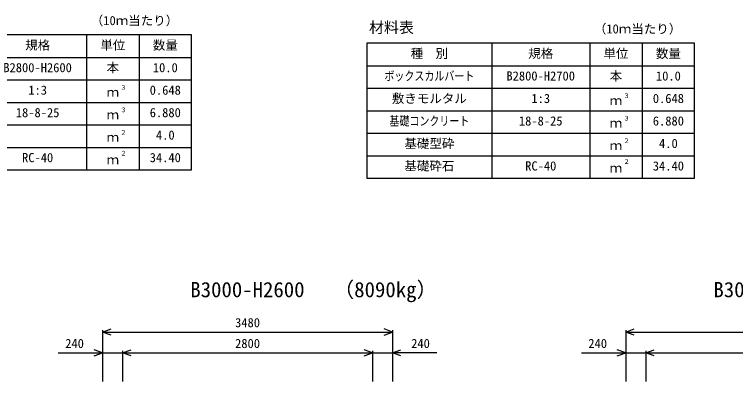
# Model space of a CAD drawing. Units: millimetres, scale not verified. Extents: x -100800 to 100800, y -35640 to 35640.
# Drawn here: x 73760 to 82418, y -8742 to -4335 of the extents above; entities that cross this region are included whole.
import ezdxf
from ezdxf.enums import TextEntityAlignment as Align

# ---------------------------------------------------------------- set-up
doc = ezdxf.new("R2010")
doc.units = ezdxf.units.MM
doc.header["$LTSCALE"] = 120
for name, color, linetype, lineweight in [('0-0_DIM', 7, 'Continuous', 25), ('0-3_HYO', 3, 'Continuous', 25), ('0-4_HYO2', 4, 'Continuous', 25), ('0-7_TXT', 7, 'Continuous', 25)]:
    doc.layers.add(name, color=color, linetype=linetype, lineweight=lineweight)
doc.styles.add('ＭＳ ゴシック', font='')
doc.styles.get('ＭＳ ゴシック').set_extended_font_data('MS Gothic')

msp = doc.modelspace()

# ---------------------------------------------------------------- linework, layer by layer
at = {"layer": '0-0_DIM'}
for p, q in [((74819.1, -8123.4), (74819.1, -8742)), ((78299.1, -8123.4), (78299.1, -8742)), ((81099.1, -8123.4), (81099.1, -8742)), ((74819.1, -8147.4), (78299.1, -8147.4)), ((81099.1, -8147.4), (84579.1, -8147.4)), ((74286.4, -8397.4), (74819.1, -8397.4)), ((75059.1, -8373.4), (75059.1, -8742)), ((78059.1, -8373.4), (78059.1, -8742)), ((78831.8, -8397.4), (78299.1, -8397.4)), ((80566.4, -8397.4), (81099.1, -8397.4)), ((81339.1, -8373.4), (81339.1, -8742))]:
    msp.add_line(p, q, dxfattribs=at)
for points in [[(74920.6, -8184.3), (74819.1, -8147.4), (74920.6, -8110.4)], [(78197.6, -8184.3), (78299.1, -8147.4), (78197.6, -8110.4)], [(81200.6, -8184.3), (81099.1, -8147.4), (81200.6, -8110.4)], [(74717.6, -8434.3), (74819.1, -8397.4), (74717.6, -8360.4)], [(74819.1, -8397.4), (75059.1, -8397.4), (78059.1, -8397.4), (78299.1, -8397.4)], [(75160.6, -8434.3), (75059.1, -8397.4), (75160.6, -8360.4)], [(77957.6, -8434.3), (78059.1, -8397.4), (77957.6, -8360.4)], [(78400.6, -8434.3), (78299.1, -8397.4), (78400.6, -8360.4)], [(80997.6, -8434.3), (81099.1, -8397.4), (80997.6, -8360.4)], [(81099.1, -8397.4), (81339.1, -8397.4), (84339.1, -8397.4), (84579.1, -8397.4)], [(81440.6, -8434.3), (81339.1, -8397.4), (81440.6, -8360.4)]]:
    msp.add_lwpolyline(points, dxfattribs=at)
at = {"layer": '0-3_HYO'}
for p, q in [((74626.6, -4581.4), (74626.6, -6201.4)), ((75256.6, -4581.4), (75256.6, -6201.4)), ((79491.6, -4681.4), (79491.6, -6301.4)), ((80666.6, -4681.4), (80666.6, -6301.4)), ((81296.6, -4681.4), (81296.6, -6301.4)), ((71951.6, -4851.4), (75886.6, -4851.4)), ((77991.6, -4951.4), (81926.6, -4951.4))]:
    msp.add_line(p, q, dxfattribs=at)
for points in [[(71951.6, -6201.4), (75886.6, -6201.4), (75886.6, -4581.4), (71951.6, -4581.4)], [(77991.6, -6301.4), (81926.6, -6301.4), (81926.6, -4681.4), (77991.6, -4681.4)]]:
    msp.add_lwpolyline(points, close=True, dxfattribs=at)
at = {"layer": '0-4_HYO2'}
for p, q in [((71951.6, -5121.4), (75886.6, -5121.4)), ((77991.6, -5221.4), (81926.6, -5221.4)), ((71951.6, -5391.4), (75886.6, -5391.4)), ((77991.6, -5491.4), (81926.6, -5491.4)), ((71951.6, -5661.4), (75886.6, -5661.4)), ((77991.6, -5761.4), (81926.6, -5761.4)), ((71951.6, -5931.4), (75886.6, -5931.4)), ((77991.6, -6031.4), (81926.6, -6031.4))]:
    msp.add_line(p, q, dxfattribs=at)

# ---------------------------------------------------------------- texts
at = {"layer": '0-0_DIM', "style": 'ＭＳ ゴシック'}
for s, p in [('3480', (76409.1, -8122.4)), ('240', (74369.8, -8372.4)), ('2800', (76409.1, -8372.4)), ('240', (78523.4, -8372.4)), ('240', (80649.8, -8372.4))]:
    msp.add_text(s, height=110, dxfattribs=at).set_placement(p, align=Align.BOTTOM_LEFT)
at = {"layer": '0-7_TXT', "style": 'ＭＳ ゴシック'}
for s, height, p in [('（10ｍ当たり）', 110, (74676.6, -4496.4)), ('材料表', 132, (78016.6, -4596.4)), ('（10ｍ当たり）', 110, (80716.6, -4596.4)), ('規格', 110, (73889.1, -4791.4)), ('単位', 110, (74791.6, -4791.4)), ('数量', 110, (75421.6, -4791.4)), ('種\u3000別', 110, (78516.6, -4891.4)), ('規格', 110, (79929.1, -4891.4)), ('単位', 110, (80831.6, -4891.4)), ('数量', 110, (81461.6, -4891.4)), ('B2800-H2600', 110, (73626.6, -5061.4)), ('本', 110, (74866.6, -5061.4)), ('10.0', 110, (75421.6, -5061.4)), ('B2800-H2700', 110, (79666.6, -5161.4)), ('本', 110, (80906.6, -5161.4)), ('10.0', 110, (81461.6, -5161.4)), ('1:3', 110, (73926.6, -5331.4)), ('３', 55, (75030.5, -5255.5)), ('0.648', 110, (75384.1, -5331.4)), ('ｍ', 110, (74866.6, -5356.4)), ('敷きモルタル', 110, (78291.6, -5431.4)), ('1:3', 110, (79966.6, -5431.4)), ('ｍ', 110, (80906.6, -5456.4)), ('３', 55, (81070.5, -5355.5)), ('0.648', 110, (81424.1, -5431.4)), ('３', 55, (75030.5, -5525.5)), ('18-8-25', 110, (73776.6, -5601.4)), ('ｍ', 110, (74866.6, -5626.4)), ('6.880', 110, (75384.1, -5601.4)), ('18-8-25', 110, (79816.6, -5701.4)), ('ｍ', 110, (80906.6, -5726.4)), ('３', 55, (81070.5, -5625.5)), ('6.880', 110, (81424.1, -5701.4)), ('ｍ', 110, (74866.6, -5896.4)), ('２', 55, (75030.5, -5795.5)), ('4.0', 110, (75459.1, -5871.4)), ('基礎型砕', 110, (78441.6, -5971.4)), ('ｍ', 110, (80906.6, -5996.4)), ('２', 55, (81070.5, -5895.5)), ('4.0', 110, (81499.1, -5971.4)), ('２', 55, (75030.5, -6045.5)), ('RC-40', 110, (73851.6, -6141.4)), ('ｍ', 110, (74866.6, -6166.4)), ('34.40', 110, (75384.1, -6141.4)), ('基礎砕石', 110, (78441.6, -6241.4)), ('RC-40', 110, (79891.6, -6241.4)), ('２', 55, (81070.5, -6145.5)), ('34.40', 110, (81424.1, -6241.4)), ('ｍ', 110, (80906.6, -6266.4)), ('（8090kg）', 183.3, (77589.3, -7784.7)), ('B3000-H2600', 183.3, (75871.6, -7784.7)), ('B3000-H2700', 183.3, (82151.6, -7784.7))]:
    msp.add_text(s, height=height, dxfattribs=at).set_placement(p, align=Align.BOTTOM_LEFT)
at = {"layer": '0-7_TXT', "style": 'ＭＳ ゴシック', "width": 0.8}
for s, p in [('ボックスカルバート', (78201.6, -5161.4)), ('基礎コンクリート', (78261.6, -5701.4))]:
    msp.add_text(s, height=110, dxfattribs=at).set_placement(p, align=Align.BOTTOM_LEFT)

doc.saveas('drawing.dxf')
